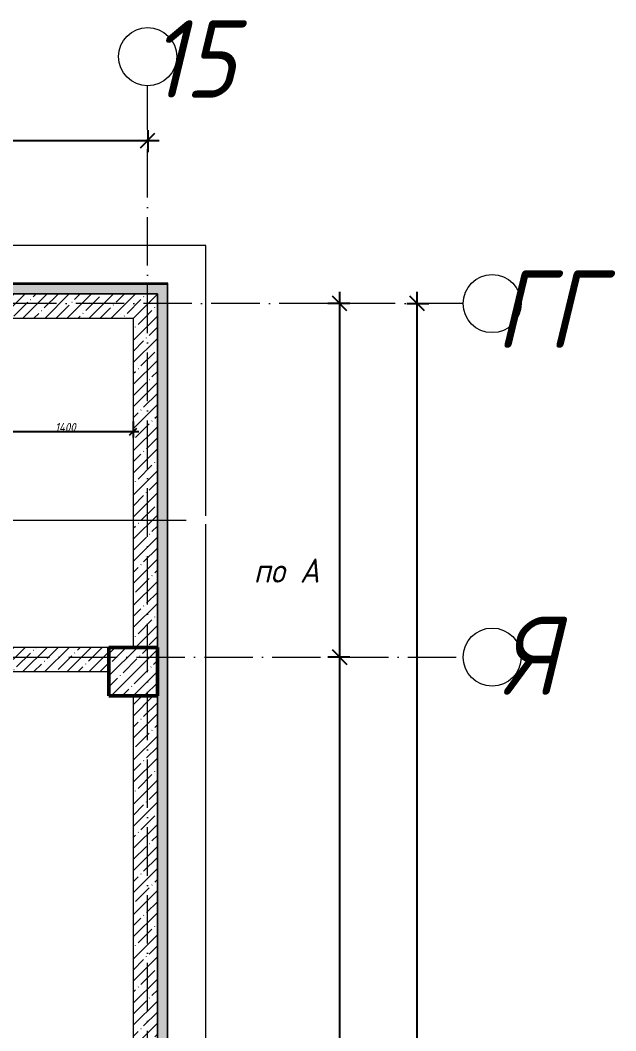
# Model space of a CAD drawing. Header units: millimetres. Extents: x -401725 to 250493, y 305116 to 802890.
# Drawn here: x -328618 to -322467, y 499139 to 509573 of the extents above; entities that cross this region are included whole.
import ezdxf

# ---------------------------------------------------------------- set-up
doc = ezdxf.new("R2010")
doc.units = ezdxf.units.MM
doc.linetypes.add('200_ШТРИХ_ш1п0_6_', pattern=[160, 100, -60])
doc.linetypes.add('50_200_ШТРИХ_1Т_ш5_п1_п1_', pattern=[700, 500, -100, 0, -100])
for name, color, linetype, lineweight in [('A-____-____-DIMS', 7, 'Continuous', 9), ('A-____-NOTE-TEXT', 7, 'Continuous', 9), ('A-FLOR-____-OTLN', 7, 'Continuous', 9), ('A-WALL-____-MCUT', 7, 'Continuous', 13), ('A-WALL-____-MCUT-1', 7, 'Continuous', 9), ('A-WALL-____-MCUT-3', 7, 'Continuous', 9), ('A-WALL-____-PATT-1', 7, 'Continuous', 9), ('S-COLS-____-MCUT', 7, 'Continuous', 50), ('S-COLS-____-OTLN', 7, 'Continuous', 9), ('S-GRID-____-IDEN', 7, 'Continuous', 9), ('S-GRID-____-OTLN-1', 7, '50_200_ШТРИХ_1Т_ш5_п1_п1_', 9)]:
    doc.layers.add(name, color=color, linetype=linetype, lineweight=lineweight)
doc.layers.add('A-DETL-GENF-OTLN-4', color=9, linetype='200_ШТРИХ_ш1п0_6_', lineweight=9, true_color=0x808080)
doc.layers.add('A-DETL-GENF-OTLN-5', color=7, linetype='Continuous', lineweight=5, true_color=0xc0c0c0)
doc.styles.add('ISOCPEUR_I', font='isocpeui.ttf', dxfattribs={"width": 0.9, "height": 2.5})
doc.styles.add('ISOCPEUR_I_7', font='isocpeui.ttf', dxfattribs={"width": 0.9, "height": 90})
doc.dimstyles.new('ISO-1_8_0_9К_СРЕДНИЙ_Кладочные', dxfattribs={"dimscale": 304.8, "dimtxt": 89.638306, "dimasz": 0.246063, "dimexe": 0.19685, "dimexo": 0, "dimgap": 0, "dimtad": 1, "dimdec": 3, "dimrnd": 0.001, "dimdsep": 46, "dimtxsty": 'ISOCPEUR_I_7', "dimblk1": 'OBLIQUE', "dimblk2": 'OBLIQUE', "dimsah": 1, "dimcen": 0.09, "dimdle": 0.19685, "dimazin": 0, "dimtfac": 1, "dimtdec": 4, "dimtix": 1, "dimtmove": 2, "dimatfit": 3, "dimfxl": 1, "dimtvp": 1, "dimtolj": 1, "dimtzin": 0, "dimarcsym": 2})
doc.dimstyles.new('ISO-2_5_0_9К_БОЛЬШОЙ_ОСИ', dxfattribs={"dimscale": 304.8, "dimtxt": 248.995294, "dimasz": 0.492126, "dimexe": 0.393701, "dimexo": 0, "dimgap": 0, "dimtad": 1, "dimdec": 0, "dimzin": 0, "dimdsep": 46, "dimtxsty": 'ISOCPEUR_I', "dimblk1": 'OBLIQUE', "dimblk2": 'OBLIQUE', "dimsah": 1, "dimcen": 0.09, "dimdle": 0.393701, "dimazin": 0, "dimtfac": 1, "dimtdec": 4, "dimtix": 1, "dimtmove": 0, "dimatfit": 3, "dimfxl": 1, "dimtvp": 1, "dimtolj": 1, "dimtzin": 0, "dimarcsym": 2})
pattern_1 = [(45, (-350751.34, 459015.94), (-114.04925, 114.04925), []), (45, (-350637.3, 459015.94), (-114.04925, 114.04925), [201.612, -40.322, 3.353, -36.97])]
pattern_2 = [(0, (-350751.34, 459015.94), (120.968, 69.841), [80.645, -161.29]), (120, (-350751.34, 459015.94), (-120.96808, 69.84086), [80.645, -161.29]), (60, (-350751.34, 459015.94), (-8e-05, 139.68186), [0, -161.29, 80.645, 0])]

# ---------------------------------------------------------------- blocks, each defined once
blk = doc.blocks.new('BSC_Колонна _Прямоугольная - 500х500-V142-АР1_Кладочный план подвала в осях 1-64_А-ГГ')
at = {"layer": 'S-COLS-____-OTLN'}
h = blk.add_hatch(dxfattribs=at)
h.set_pattern_fill('FP_158', color=256, style=0, pattern_type=2)
h.set_pattern_definition([(45, (-23300, -43831.04), (-114.04925, 114.04925), []), (45, (-23185.95, -43831.04), (-114.04925, 114.04925), [201.613, -40.323, 3.353, -36.97])])
h.paths.add_polyline_path([(-250, -250), (250, -250), (250, 250), (-250, 250)], flags=0)
at = {"layer": 'S-COLS-____-MCUT'}
for p, q in [((250, 250), (-250, 250)), ((-250, 250), (-250, -250)), ((250, -250), (250, 250)), ((-250, -250), (250, -250))]:
    blk.add_line(p, q, dxfattribs=at)
blk = doc.blocks.new('DET_L_Имитация разреза_ISO2-5 - Верх-28996244-АР1_Кладочный план подвала в осях 1-64_А-ГГ')
at = {"layer": 'A-DETL-GENF-OTLN-5'}
blk.add_line((143, 0), (9497, 0), dxfattribs=at)
blk = doc.blocks.new('Ось сетки - Круг_Ø6_00__ISO-2_5_0_9K_-25732049-АР1_Кладочный план подвала в осях 1-64_А-ГГ')
at = {"layer": 'S-GRID-____-IDEN'}
blk.add_circle((0, 0), 3, dxfattribs=at)
blk = doc.blocks.new('_Oblique')
at = {"color": 0, "linetype": 'ByBlock', "lineweight": -2}
blk.add_line((-0.5, -0.5), (0.5, 0.5), dxfattribs=at)
blk = doc.blocks.new('*D8171')
at = {"layer": 'A-____-____-DIMS', "color": 0, "lineweight": -2, "transparency": 16777216}
for p, q in [((-325319, 506767), (-325319, 502877)), ((-325213, 506647), (-325439, 506647)), ((-325213, 502997), (-325439, 502997))]:
    blk.add_line(p, q, dxfattribs=at)
at = {"layer": 'Defpoints', "color": 0, "transparency": 16777216}
for p in [(-325213, 506647), (-325319, 502997), (-325213, 502997)]:
    blk.add_point(p, dxfattribs=at)
at = {"layer": 'A-____-____-DIMS', "color": 0, "lineweight": -2, "transparency": 16777216, "xscale": 150, "yscale": 150, "zscale": 150}
for p, rotation in [((-325319, 506647), 90), ((-325319, 502997), 270)]:
    blk.add_blockref('_Oblique', p, dxfattribs=dict(at, rotation=rotation))
at = {"layer": 'A-____-____-DIMS', "color": 0, "transparency": 16777216, "insert": (-325320, 504822), "char_height": 2.5, "width": 758.48, "attachment_point": 5, "rotation": 90, "style": 'ISOCPEUR_I'}
blk.add_mtext('\\A1;3650', dxfattribs=at)
blk = doc.blocks.new('*D8172')
at = {"layer": 'A-____-____-DIMS', "color": 0, "lineweight": -2, "transparency": 16777216}
for p, q in [((-325319, 503117), (-325319, 497377)), ((-325213, 502997), (-325439, 502997)), ((-325213, 497497), (-325439, 497497))]:
    blk.add_line(p, q, dxfattribs=at)
at = {"layer": 'Defpoints', "color": 0, "transparency": 16777216}
for p in [(-325213, 502997), (-325319, 497497), (-325213, 497497)]:
    blk.add_point(p, dxfattribs=at)
at = {"layer": 'A-____-____-DIMS', "color": 0, "lineweight": -2, "transparency": 16777216, "xscale": 150, "yscale": 150, "zscale": 150}
for p, rotation in [((-325319, 502997), 90), ((-325319, 497497), 270)]:
    blk.add_blockref('_Oblique', p, dxfattribs=dict(at, rotation=rotation))
at = {"layer": 'A-____-____-DIMS', "color": 0, "transparency": 16777216, "insert": (-325320, 500247), "char_height": 2.5, "width": 758.48, "attachment_point": 5, "rotation": 90, "style": 'ISOCPEUR_I'}
blk.add_mtext('\\A1;5500', dxfattribs=at)
blk = doc.blocks.new('*D8178')
at = {"layer": 'A-____-____-DIMS', "color": 0, "lineweight": -2, "transparency": 16777216}
for p, q in [((-324519, 473077), (-324519, 506767)), ((-324625, 506647), (-324399, 506647)), ((-324625, 473197), (-324399, 473197))]:
    blk.add_line(p, q, dxfattribs=at)
at = {"layer": 'Defpoints', "color": 0, "transparency": 16777216}
for p in [(-324625, 506647), (-324519, 506647), (-324625, 473197)]:
    blk.add_point(p, dxfattribs=at)
at = {"layer": 'A-____-____-DIMS', "color": 0, "lineweight": -2, "transparency": 16777216, "xscale": 150, "yscale": 150, "zscale": 150}
for p, rotation in [((-324519, 506647), 90), ((-324519, 473197), 270)]:
    blk.add_blockref('_Oblique', p, dxfattribs=dict(at, rotation=rotation))
at = {"layer": 'A-____-____-DIMS', "color": 0, "transparency": 16777216, "insert": (-324520, 489922), "char_height": 2.5, "width": 971.08, "attachment_point": 5, "rotation": 90, "style": 'ISOCPEUR_I'}
blk.add_mtext('\\A1;33450', dxfattribs=at)
blk = doc.blocks.new('*D8184')
at = {"layer": 'A-____-____-DIMS', "color": 0, "lineweight": -2, "transparency": 16777216}
for p, q in [((-330701, 508437), (-330701, 508211)), ((-327301, 508437), (-327301, 508211)), ((-330821, 508331), (-327181, 508331))]:
    blk.add_line(p, q, dxfattribs=at)
at = {"layer": 'Defpoints', "color": 0, "transparency": 16777216}
for p in [(-330701, 508437), (-327301, 508437), (-327301, 508331)]:
    blk.add_point(p, dxfattribs=at)
at = {"layer": 'A-____-____-DIMS', "color": 0, "lineweight": -2, "transparency": 16777216, "xscale": 150, "yscale": 150, "zscale": 150, "rotation": 180}
blk.add_blockref('_Oblique', (-330701, 508331), dxfattribs=at)
at = {"layer": 'A-____-____-DIMS', "color": 0, "lineweight": -2, "transparency": 16777216, "xscale": 150, "yscale": 150, "zscale": 150}
blk.add_blockref('_Oblique', (-327301, 508331), dxfattribs=at)
at = {"layer": 'A-____-____-DIMS', "color": 0, "transparency": 16777216, "insert": (-329001, 508332), "char_height": 2.5, "width": 781.46, "attachment_point": 5, "style": 'ISOCPEUR_I'}
blk.add_mtext('\\A1;3400', dxfattribs=at)
blk = doc.blocks.new('*D8240')
at = {"layer": 'A-____-____-DIMS', "color": 0, "lineweight": -2, "transparency": 16777216}
for p, q in [((-328851, 505217), (-328851, 505385)), ((-327451, 505431), (-327451, 505265)), ((-328911, 505325), (-327391, 505325))]:
    blk.add_line(p, q, dxfattribs=at)
at = {"layer": 'Defpoints', "color": 0, "transparency": 16777216}
for p in [(-327451, 505431), (-327451, 505325), (-328851, 505217)]:
    blk.add_point(p, dxfattribs=at)
at = {"layer": 'A-____-____-DIMS', "color": 0, "lineweight": -2, "transparency": 16777216, "xscale": 75, "yscale": 75, "zscale": 75, "rotation": 180}
blk.add_blockref('_Oblique', (-328851, 505325), dxfattribs=at)
at = {"layer": 'A-____-____-DIMS', "color": 0, "lineweight": -2, "transparency": 16777216, "xscale": 75, "yscale": 75, "zscale": 75}
blk.add_blockref('_Oblique', (-327451, 505325), dxfattribs=at)
at = {"layer": 'A-____-____-DIMS', "color": 0, "transparency": 16777216, "insert": (-328151, 505370), "char_height": 90, "width": 521.28, "attachment_point": 5, "style": 'ISOCPEUR_I_7'}
blk.add_mtext('\\A1;1400', dxfattribs=at)

msp = doc.modelspace()

# ---------------------------------------------------------------- hatches: boundary and pattern name
at = {"layer": 'A-WALL-____-PATT-1'}
h = msp.add_hatch(dxfattribs=at)
h.set_pattern_fill('FP_91', color=256, style=0, pattern_type=2)
h.set_pattern_definition(pattern_2)
h.paths.add_polyline_path([(-327201.3432, 506748.983), (-327199.3432, 506748.983), (-327199.3432, 506848.983), (-353303.3432, 506848.983), (-353303.3432, 506748.983), (-329556.6723, 506748.983)], flags=0)
h = msp.add_hatch(dxfattribs=at)
h.set_pattern_fill('FP_91', color=256, style=0, pattern_type=2)
h.set_pattern_definition(pattern_2)
h.paths.add_polyline_path([(-327199.3432, 468598.983), (-327099.3432, 468598.983), (-327099.3432, 506848.983), (-327199.3432, 506848.983), (-327199.3432, 468606.983), (-327201.3432, 468606.983), (-327201.3432, 468598.983)], flags=0)
h = msp.add_hatch(dxfattribs=at)
h.set_pattern_fill('FP_1', color=256, style=0, pattern_type=2)
h.set_pattern_definition(pattern_1)
h.paths.add_polyline_path([(-327451.3432, 506496.983), (-327201.3432, 506496.983), (-327201.3432, 506746.983), (-336151.3432, 506746.983), (-336151.3432, 506496.983), (-329556.6723, 506496.983)], flags=0)
h = msp.add_hatch(dxfattribs=at)
h.set_pattern_fill('FP_1', color=256, style=0, pattern_type=2)
h.set_pattern_definition(pattern_1)
h.paths.add_polyline_path([(-327201.3432, 503096.983), (-327201.3432, 506496.983), (-327451.3432, 506496.983), (-327451.3432, 503096.983)], flags=0)
h = msp.add_hatch(dxfattribs=at)
h.set_pattern_fill('FP_1', color=256, style=0, pattern_type=2)
h.set_pattern_definition(pattern_1)
h.paths.add_polyline_path([(-327701.3432, 502846.983), (-327701.3432, 503096.983), (-336151.3432, 503096.983), (-336151.3432, 502846.983), (-328980.0087, 502846.983)], flags=0)
h = msp.add_hatch(dxfattribs=at)
h.set_pattern_fill('FP_1', color=256, style=0, pattern_type=2)
h.set_pattern_definition(pattern_1)
h.paths.add_polyline_path([(-327201.3432, 497746.983), (-327201.3432, 502596.983), (-327451.3432, 502596.983), (-327451.3432, 497746.983)], flags=0)

# ---------------------------------------------------------------- linework, layer by layer
at = {"layer": 'A-FLOR-____-OTLN'}
for p, q in [((-326701.3432, 507246.983), (-353701.3432, 507246.983)), ((-326701.3432, 504455.3512), (-326701.3432, 507246.983)), ((-326701.3432, 468606.9215), (-326701.3432, 504368.6147))]:
    msp.add_line(p, q, dxfattribs=at)
at = {"layer": 'A-WALL-____-MCUT'}
for p, q in [((-327091.3432, 506856.983), (-353311.3432, 506856.983)), ((-353303.3432, 506848.983), (-327099.3432, 506848.983)), ((-327099.3432, 506848.983), (-327099.3432, 468598.983)), ((-327091.3432, 468606.983), (-327091.3432, 506856.983))]:
    msp.add_line(p, q, dxfattribs=at)
at = {"layer": 'A-WALL-____-MCUT-1'}
for p, q in [((-327201.3432, 506746.983), (-336151.3432, 506746.983)), ((-327201.3432, 503096.983), (-327201.3432, 506746.983)), ((-336151.3432, 506496.983), (-327451.3432, 506496.983)), ((-327451.3432, 506496.983), (-327451.3432, 503096.983)), ((-327701.3432, 503096.983), (-328980.0087, 503096.983)), ((-336401.3432, 502846.983), (-327701.3432, 502846.983)), ((-327451.3432, 502596.983), (-327451.3432, 497746.983)), ((-327201.3432, 497746.983), (-327201.3432, 502596.983))]:
    msp.add_line(p, q, dxfattribs=at)
at = {"layer": 'A-WALL-____-MCUT-3'}
for p, q in [((-353203.3432, 506748.983), (-327199.3432, 506748.983)), ((-327199.3432, 506748.983), (-327199.3432, 468496.983))]:
    msp.add_line(p, q, dxfattribs=at)
at = {"layer": 'S-GRID-____-OTLN-1'}
for p, q in [((-327301.3432, 454533.3346), (-327301.3432, 508896.9006)), ((-324043.6041, 506646.983), (-355420.1134, 506646.983)), ((-355420.1134, 502996.983), (-324043.6041, 502996.983))]:
    msp.add_line(p, q, dxfattribs=at)

# ---------------------------------------------------------------- block references
at = {"layer": 'A-DETL-GENF-OTLN-4'}
msp.add_blockref('DET_L_Имитация разреза_ISO2-5 - Верх-28996244-АР1_Кладочный план подвала в осях 1-64_А-ГГ', (-336401.3432, 504411.983), dxfattribs=at)
at = {"layer": 'S-COLS-____-OTLN'}
msp.add_blockref('BSC_Колонна _Прямоугольная - 500х500-V142-АР1_Кладочный план подвала в осях 1-64_А-ГГ', (-327451.3432, 502846.983), dxfattribs=at)
at = {"layer": 'S-GRID-____-IDEN', "xscale": 99.99999999999993, "yscale": 99.99999999999993, "zscale": 99.99999999999993}
msp.add_blockref('Ось сетки - Круг_Ø6_00__ISO-2_5_0_9K_-25732049-АР1_Кладочный план подвала в осях 1-64_А-ГГ', (-327301.3432, 509196.9006), dxfattribs=at)
for p, rotation in [((-323743.6041, 506646.983), 89.9999999999998), ((-323743.6041, 502996.983), 269.9999999999995)]:
    msp.add_blockref('Ось сетки - Круг_Ø6_00__ISO-2_5_0_9K_-25732049-АР1_Кладочный план подвала в осях 1-64_А-ГГ', p, dxfattribs=dict(at, rotation=rotation))

# ---------------------------------------------------------------- texts
at = {"layer": 'A-____-NOTE-TEXT', "char_height": 250, "attachment_point": 1, "style": 'ISOCPEUR_I'}
for s, insert, width in [('\\fISOCPEUR|b0|i1|c204|p34|;\\W.9;А', (-325729.5187, 504015.4463), 252.531563), ('по', (-326205.7687, 504015.4463), 404.0505)]:
    msp.add_mtext(s, dxfattribs=dict(at, insert=insert, width=width))
at = {"layer": 'S-GRID-____-IDEN', "char_height": 800, "attachment_point": 1, "style": 'ISOCPEUR_I'}
for s, insert, width in [('15', (-327280.7564, 509572.9289), 346.329), ('ГГ', (-323709.0094, 506990.3125), 404.0505), ('\\fISOCPEUR|b0|i1|c204|p34|;\\W.9;Я', (-323639.9185, 503410.8691), 223.670812)]:
    msp.add_mtext(s, dxfattribs=dict(at, insert=insert, width=width))

# ---------------------------------------------------------------- dimensions: what is measured, and where the dimension line sits
at = {"layer": 'A-____-____-DIMS'}
for base, p1, p2, dimstyle, override, picture, middle in [((-327301.3432, 508330.7253), (-330701.3432, 508436.7913), (-327301.3432, 508436.7913), 'ISO-2_5_0_9К_БОЛЬШОЙ_ОСИ', {"dimtxt": 400, "dimpost": '<>', "dimfxl": 3400}, '*D8184', (-329001.3432, 508331.9753)), ((-327451.3432, 505324.9573), (-328851.3432, 505216.983), (-327451.3432, 505431.0233), 'ISO-1_8_0_9К_СРЕДНИЙ_Кладочные', {"dimtxt": 400, "dimpost": '<>', "dimfxl": 1416.267374}, '*D8240', (-328151.3432, 505369.9573))]:
    dim = msp.add_linear_dim(base=base, p1=p1, p2=p2, dimstyle=dimstyle, override=override, dxfattribs=at)
    dim.commit()
    dim.dimension.update_dxf_attribs({"geometry": picture, "text_midpoint": middle})
for base, p1, p2, override, picture, middle in [((-325318.8099, 502996.983), (-325212.7439, 506646.983), (-325212.7439, 502996.983), {"dimtxt": 400, "dimpost": '<>', "dimfxl": 3650}, '*D8171', (-325320.0599, 504821.983)), ((-324518.8099, 506646.983), (-324624.876, 473196.983), (-324624.876, 506646.983), {"dimtxt": 400, "dimpost": '<>', "dimfxl": 33450}, '*D8178', (-324520.0599, 489921.983)), ((-325318.8099, 497496.983), (-325212.7439, 502996.983), (-325212.7439, 497496.983), {"dimtxt": 400, "dimpost": '<>', "dimfxl": 5500}, '*D8172', (-325320.0599, 500246.983))]:
    dim = msp.add_linear_dim(base=base, p1=p1, p2=p2, angle=90, dimstyle='ISO-2_5_0_9К_БОЛЬШОЙ_ОСИ', override=override, dxfattribs=at)
    dim.commit()
    dim.dimension.update_dxf_attribs({"geometry": picture, "text_midpoint": middle})

doc.saveas('drawing.dxf')
